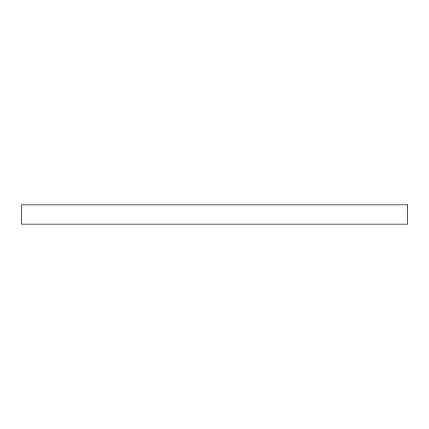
<?xml version="1.0" encoding="UTF-8"?>
<svg xmlns="http://www.w3.org/2000/svg" width="429" height="429" viewBox="0 0 429 429"><rect width="100%" height="100%" fill="white"/><g stroke="black" fill="none" stroke-linecap="round" stroke-linejoin="round"><path stroke-width="0.64" d="M407.55 204.847L21.45 204.847L21.45 224.153L407.55 224.153L407.55 204.847"/></g></svg>
